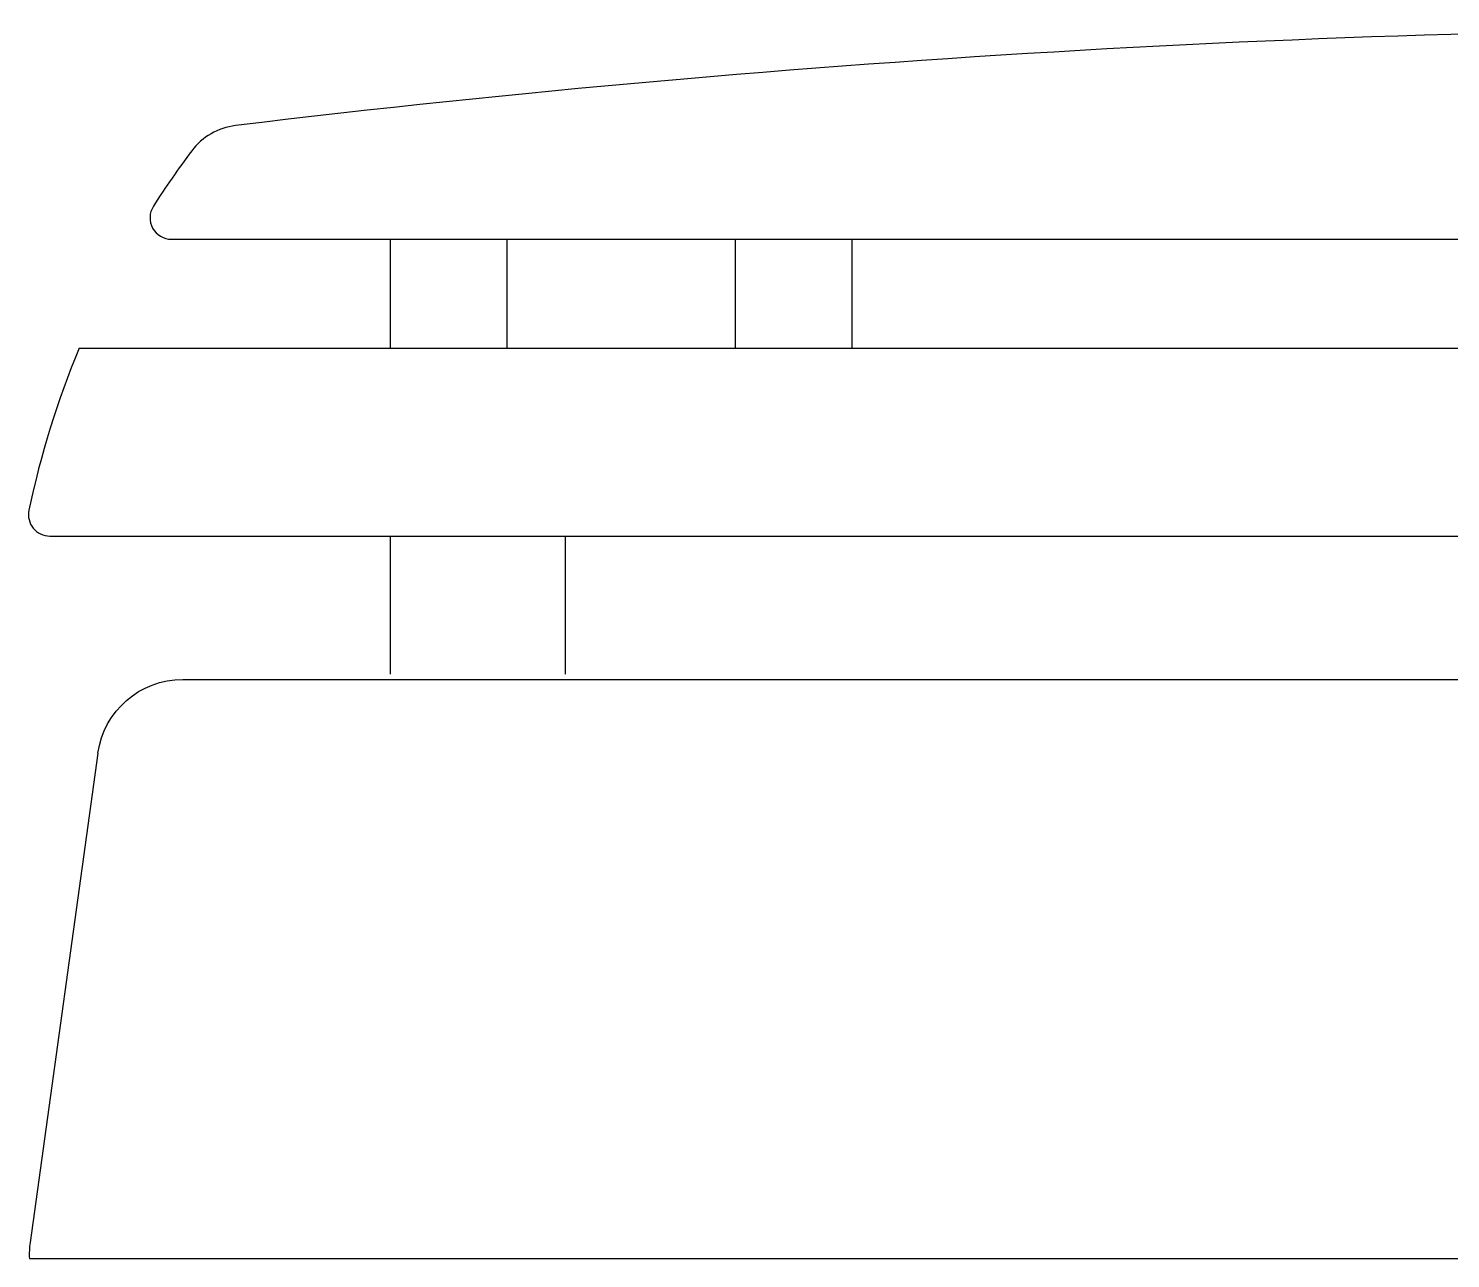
# Model space of a CAD drawing. Header units: millimetres. Extents: x 0 to 3800, y -67 to 2530.
# Drawn here: x 3188 to 3320.9, y 573.7 to 688.6 of the extents above; entities that cross this region are included whole.
import ezdxf

# ---------------------------------------------------------------- set-up
doc = ezdxf.new("R2010")
doc.units = ezdxf.units.MM
doc.layers.add('내부선 및 부속', color=4, linetype='Continuous')
doc.layers.add('외형선', color=3, linetype='Continuous')

msp = doc.modelspace()

# ---------------------------------------------------------------- linework, layer by layer
at = {"layer": '내부선 및 부속', "linetype": 'Continuous'}
for p, q in [((3201.39, 668.94), (3365.48, 668.94)), ((3221.81, 668.94), (3221.81, 658.75)), ((3232.72, 668.94), (3232.72, 658.75)), ((3254.05, 668.94), (3254.05, 658.75)), ((3264.95, 668.94), (3264.95, 658.75)), ((3192.78, 658.75), (3329.27, 658.75)), ((3190.03, 641.2), (3329.27, 641.2)), ((3221.81, 641.2), (3221.81, 628.3)), ((3238.17, 641.2), (3238.17, 628.3))]:
    msp.add_line(p, q, dxfattribs=at)
for centre, radius, start, end in [((3358.31, -570.49), 1259.13, 89.67396, 96.88504), ((3208.09, 673.6), 6, 96.885, 143.2069), ((3271.88, 625.89), 85.66, 143.2068, 147.4172), ((3201.39, 670.94), 2, 147.4173, 270), ((3271.88, 625.89), 85.66, 157.4397, 168.0631), ((3190.03, 643.2), 2, 168.0631, 270)]:
    msp.add_arc(centre, radius, start, end, dxfattribs=at)
at = {"layer": '외형선', "linetype": 'Continuous'}
for p, q in [((3202.44, 627.8), (3528.52, 627.8)), ((3194.52, 620.9), (3188.19, 575.17)), ((3188.12, 573.68), (3365.48, 573.68))]:
    msp.add_line(p, q, dxfattribs=at)
at = {"layer": '외형선', "linetype": 'Continuous', "flags": 128}
msp.add_lwpolyline([(3194.52, 620.9, -0.374458), (3202.44, 627.8)], format="xyb", dxfattribs=at)
at = {"layer": '외형선', "linetype": 'Continuous'}
msp.add_arc((3196.11, 574.08), 8, 172.1153, 182.8218, dxfattribs=at)

doc.saveas('drawing.dxf')
